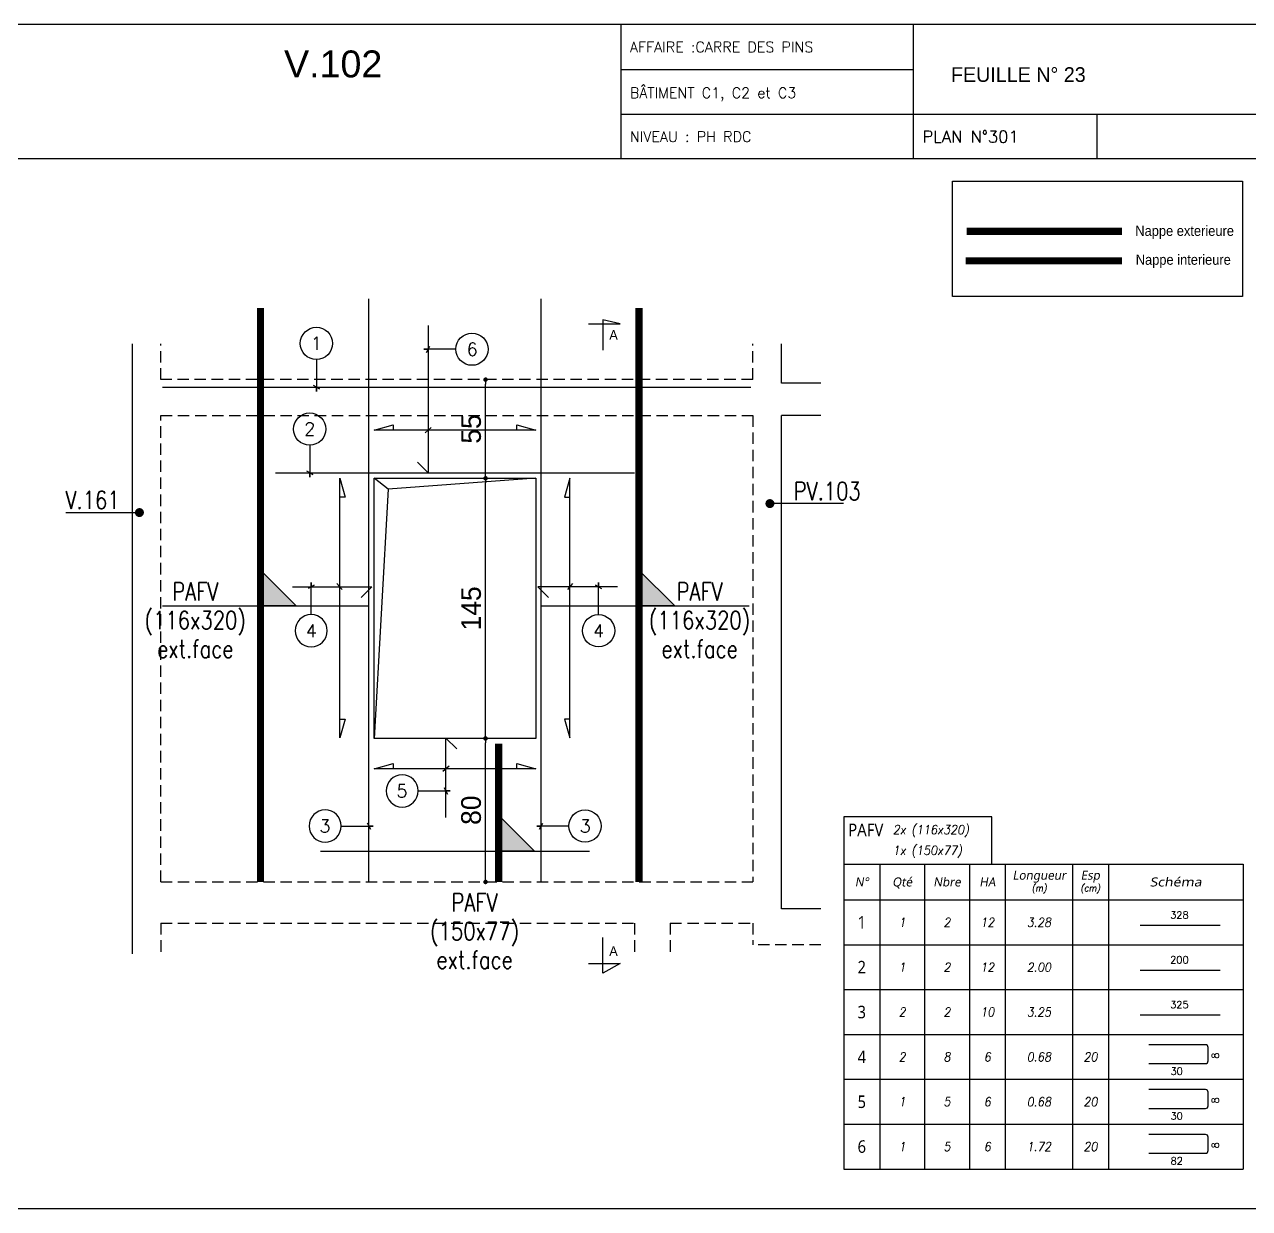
# Model space of a CAD drawing. Header units: metres. Extents: x -5618 to 118954, y -306 to 4637.
# Drawn here: x 15444 to 16127, y 914 to 1574 of the extents above; entities that cross this region are included whole.
import ezdxf
from ezdxf.enums import TextEntityAlignment as Align

# ---------------------------------------------------------------- set-up
doc = ezdxf.new("R2010")
doc.units = ezdxf.units.M
doc.linetypes.add('CACHE', pattern=[9.525, 6.35, -3.175])
for name, color, linetype in [('COTATION', 1, 'Continuous'), ('GO-CARTOUCHE', 7, 'Continuous'), ('GO-FER-HA', 140, 'Continuous'), ('GO-TEXTE', 9, 'Continuous'), ('GO-TEXTE-FER', 3, 'Continuous'), ('STR_COTATION', 1, 'Continuous'), ('STR_TS', 22, 'Continuous'), ('STR_TS_TXT', 7, 'Continuous'), ('STR_VOI-POT', 6, 'Continuous')]:
    doc.layers.add(name, color=color, linetype=linetype)
doc.layers.add('Kofragna_forma', color=7, linetype='Continuous', lineweight=70)
doc.styles.add('ARIAL', font='ARIAL.TTF')
doc.styles.add('Lucida', font='LSANSI.TTF')
doc.styles.add('schéma', font='simplex.shx')
doc.styles.add('Tableau', font='romans.shx', dxfattribs={"width": 0.9, "oblique": 10})
doc.styles.add('Tableau2', font='trebuc.TTF', dxfattribs={"width": 0.9, "oblique": 10})
doc.styles.add('TEXTE', font='romans.shx')
doc.styles.add('TEXTE TS', font='romans.shx', dxfattribs={"width": 0.7, "oblique": 15})
doc.styles.add('TEXTEBA', font='ARIAL.TTF')
doc.dimstyles.new('COUPE-20', dxfattribs={"dimscale": 0.5, "dimtxt": 22, "dimasz": 5, "dimexe": 0.05, "dimexo": 0, "dimgap": 5, "dimtad": 1, "dimdec": 0, "dimdsep": 46, "dimtxsty": 'Standard', "dimblk1": 'DOT', "dimblk2": 'DOT', "dimsah": 1, "dimcen": 0, "dimdle": 150, "dimclrd": 1, "dimclre": 1, "dimclrt": 7, "dimadec": 0, "dimazin": 0, "dimtfac": 1, "dimtdec": 0, "dimtix": 1, "dimtmove": 2, "dimatfit": 3, "dimldrblk": 'DOT', "dimfxl": 0, "dimtvp": 1, "dimtolj": 1, "dimtzin": 0, "dimarcsym": 0})

# ---------------------------------------------------------------- blocks, each defined once
blk = doc.blocks.new('ime')
at = {"layer": 'COTATION', "const_width": 2.5}
blk.add_lwpolyline([(1.25, 0, -1), (-1.25, 0, -1)], format="xyb", close=True, dxfattribs=at)
at = {"layer": 'COTATION'}
blk.add_lwpolyline([(41.09, 0), (0, 0)], dxfattribs=at)
at = {"layer": 'COTATION', "color": 7, "style": 'TEXTE TS', "width": 0.8}
blk.add_attdef('NAME', (9.08, 2), '', height=10, dxfattribs=at)
blk = doc.blocks.new('A$C6F247267')
blk.add_hatch(color=256).paths.add_polyline_path([(0, -0.2), (-0.2, 0), (0, 0)])
blk.add_lwpolyline([(-0.2, 0), (0, 0), (0, -0.2), (-0.2, 0)])
blk = doc.blocks.new('mrega')
at = {"layer": 'STR_TS_TXT', "style": 'TEXTE TS', "width": 0.8}
for tag, p in [('ST10', (14.48, 0)), ('DIM', (14.48, -16)), ('NOTE', (14.48, -32))]:
    blk.add_attdef(tag, text='', height=10, dxfattribs=at).set_placement(p, align=Align.CENTER)
blk = doc.blocks.new('_DOT')
at = {"color": 0, "linetype": 'ByBlock'}
blk.add_line((-0.5, 0), (-1, 0), dxfattribs=at)
at = {"color": 0, "linetype": 'ByBlock', "const_width": 0.5}
blk.add_lwpolyline([(-0.25, 0, 1), (0.25, 0, 1)], format="xyb", close=True, dxfattribs=at)
blk = doc.blocks.new('*D824')
at = {"layer": 'DEFPOINTS', "color": 0, "lineweight": -3, "ltscale": 4.5}
for p in [(15701.39, 1175.79), (15729.4, 1175.79, 187.69), (15725.88, 1095.79, 187.69)]:
    blk.add_point(p, dxfattribs=at)
at = {"layer": 'STR_COTATION', "color": 1, "lineweight": -2, "ltscale": 4.5}
for p, q in [((15701.37, 1175.79), (15701.36, 1175.79)), ((15701.39, 1098.29), (15701.39, 1173.29)), ((15701.37, 1095.79), (15701.36, 1095.79))]:
    blk.add_line(p, q, dxfattribs=at)
at = {"layer": 'STR_COTATION', "color": 1, "lineweight": -2, "ltscale": 4.5, "xscale": 2.5, "yscale": 2.5, "zscale": 2.5}
for p, rotation in [((15701.39, 1175.79), 90), ((15701.39, 1095.79), 270)]:
    blk.add_blockref('_DOT', p, dxfattribs=dict(at, rotation=rotation))
at = {"layer": 'STR_COTATION', "color": 7, "lineweight": -3, "ltscale": 4.5, "insert": (15693.39, 1135.79), "char_height": 11, "attachment_point": 5, "rotation": 90}
blk.add_mtext('\\A1;80', dxfattribs=at)
blk = doc.blocks.new('*D825')
at = {"layer": 'DEFPOINTS', "color": 0, "lineweight": -3, "ltscale": 4.5}
for p in [(15701.39, 1320.79), (15729.4, 1320.79, 187.69), (15729.4, 1175.79, 187.69)]:
    blk.add_point(p, dxfattribs=at)
at = {"layer": 'STR_COTATION', "color": 1, "lineweight": -2, "ltscale": 4.5}
for p, q in [((15701.37, 1320.79), (15701.36, 1320.79)), ((15701.39, 1178.29), (15701.39, 1318.29)), ((15701.37, 1175.79), (15701.36, 1175.79))]:
    blk.add_line(p, q, dxfattribs=at)
at = {"layer": 'STR_COTATION', "color": 1, "lineweight": -2, "ltscale": 4.5, "xscale": 2.5, "yscale": 2.5, "zscale": 2.5}
for p, rotation in [((15701.39, 1320.79), 90), ((15701.39, 1175.79), 270)]:
    blk.add_blockref('_DOT', p, dxfattribs=dict(at, rotation=rotation))
at = {"layer": 'STR_COTATION', "color": 7, "lineweight": -3, "ltscale": 4.5, "insert": (15693.39, 1248.29), "char_height": 11, "attachment_point": 5, "rotation": 90}
blk.add_mtext('\\A1;145', dxfattribs=at)
blk = doc.blocks.new('*D826')
at = {"layer": 'DEFPOINTS', "color": 0, "lineweight": -3, "ltscale": 4.5}
for p in [(15701.39, 1375.79), (15729.4, 1375.79, 187.69), (15729.4, 1320.79, 187.69)]:
    blk.add_point(p, dxfattribs=at)
at = {"layer": 'STR_COTATION', "color": 1, "lineweight": -2, "ltscale": 4.5}
for p, q in [((15701.37, 1375.79), (15701.36, 1375.79)), ((15701.39, 1323.29), (15701.39, 1373.29)), ((15701.37, 1320.79), (15701.36, 1320.79))]:
    blk.add_line(p, q, dxfattribs=at)
at = {"layer": 'STR_COTATION', "color": 1, "lineweight": -2, "ltscale": 4.5, "xscale": 2.5, "yscale": 2.5, "zscale": 2.5}
for p, rotation in [((15701.39, 1375.79), 90), ((15701.39, 1320.79), 270)]:
    blk.add_blockref('_DOT', p, dxfattribs=dict(at, rotation=rotation))
at = {"layer": 'STR_COTATION', "color": 7, "lineweight": -3, "ltscale": 4.5, "insert": (15693.39, 1348.29), "char_height": 11, "attachment_point": 5, "rotation": 90}
blk.add_mtext('\\A1;55', dxfattribs=at)
blk = doc.blocks.new('U')
at = {"layer": 'GO-TEXTE-FER'}
for p, q in [((0, 0), (0, -1)), ((0, 0), (8.9, 0)), ((0.8, 0), (0.8, -1)), ((1.8, 0), (1.8, -1)), ((2.8, 0), (2.8, -1)), ((3.6, 0), (3.6, -1)), ((5.1, 0), (5.1, -1)), ((5.9, 0), (5.9, -1)), ((8.9, 0), (8.9, -1)), ((0, -1), (8.9, -1))]:
    blk.add_line(p, q, dxfattribs=at)
at = {"layer": 'GO-TEXTE-FER', "color": 1}
blk.add_lwpolyline([(6.803, -0.65), (8.063, -0.65, 0.414214), (8.123, -0.59), (8.123, -0.29, 0.414214), (8.063, -0.23), (6.803, -0.23)], format="xyb", dxfattribs=at)
at = {"layer": 'GO-TEXTE-FER', "color": 1, "style": 'Tableau'}
blk.add_attdef('Largeur', text='', height=0.16, rotation=90, dxfattribs=at).set_placement((8.284, -0.472), align=Align.MIDDLE_CENTER)
at = {"layer": 'GO-TEXTE-FER', "style": 'Tableau2', "width": 0.9}
blk.add_attdef('NUMERO', text='', height=0.28, dxfattribs=at).set_placement((0.4, -0.5), align=Align.MIDDLE_CENTER)
at = {"layer": 'GO-TEXTE-FER', "style": 'Tableau', "oblique": 10, "width": 0.9}
for tag, p in [('QUANTITE', (1.3, -0.5)), ('NOMBRE', (2.3, -0.5)), ('NUANCE', (3.2, -0.5)), ('LONGUEUR', (4.35, -0.5)), ('ESPACEMENTS', (5.5, -0.5))]:
    blk.add_attdef(tag, text='', height=0.2, dxfattribs=at).set_placement(p, align=Align.MIDDLE_CENTER)
at = {"layer": 'GO-TEXTE-FER', "color": 1, "style": 'Tableau'}
blk.add_attdef('Longueur', text='', height=0.16, dxfattribs=at).set_placement((7.422, -0.819), align=Align.MIDDLE_CENTER)
blk = doc.blocks.new('Désignation')
at = {"layer": 'GO-TEXTE-FER'}
for p, q in [((0, 0.8), (8.9, 0.8)), ((0, 0.8), (0, 0)), ((0.8, 0.8), (0.8, 0)), ((1.8, 0.8), (1.8, 0)), ((2.8, 0.8), (2.8, 0)), ((3.6, 0.8), (3.6, 0)), ((5.1, 0.8), (5.1, 0)), ((5.9, 0.8), (5.9, 0)), ((8.9, 0.8), (8.9, 0)), ((0, 0), (8.9, 0))]:
    blk.add_line(p, q, dxfattribs=at)
at = {"layer": 'GO-TEXTE-FER', "style": 'Tableau2', "oblique": 10}
for s, p in [('Longueur', (4.356, 0.55)), ('Esp', (5.494, 0.55)), ('N°', (0.4, 0.4)), ('Qté', (1.3, 0.4)), ('Nbre', (2.3, 0.4)), ('HA', (3.2, 0.4))]:
    blk.add_text(s, height=0.2, dxfattribs=at).set_placement(p, align=Align.MIDDLE_CENTER)
at = {"layer": 'GO-TEXTE-FER', "color": 7, "style": 'Tableau', "oblique": 10, "width": 0.9}
for s, p in [('(m)', (4.356, 0.265)), ('(cm)', (5.494, 0.265))]:
    blk.add_text(s, height=0.15, dxfattribs=at).set_placement(p, align=Align.MIDDLE_CENTER)
at = {"layer": 'GO-TEXTE-FER', "style": 'Tableau2', "oblique": 10, "width": 1.2}
blk.add_text('Schéma', height=0.2, dxfattribs=at).set_placement((7.4, 0.4), align=Align.MIDDLE_CENTER)
blk = doc.blocks.new('Barre libre')
at = {"layer": 'GO-TEXTE-FER'}
for p, q in [((0, 0), (0, -1)), ((0, 0), (8.9, 0)), ((0.8, 0), (0.8, -1)), ((1.8, 0), (1.8, -1)), ((2.8, 0), (2.8, -1)), ((3.6, 0), (3.6, -1)), ((5.1, 0), (5.1, -1)), ((5.9, 0), (5.9, -1)), ((8.9, 0), (8.9, -1)), ((0, -1), (8.9, -1))]:
    blk.add_line(p, q, dxfattribs=at)
at = {"layer": 'GO-TEXTE-FER', "color": 1}
blk.add_line((6.603, -0.563), (8.394, -0.563), dxfattribs=at)
at = {"layer": 'GO-TEXTE-FER', "color": 1, "style": 'Tableau'}
blk.add_attdef('Longueur', text='', height=0.16, dxfattribs=at).set_placement((7.481, -0.336), align=Align.MIDDLE_CENTER)
at = {"layer": 'GO-TEXTE-FER', "style": 'Tableau2', "width": 0.9}
blk.add_attdef('NUMERO', text='', height=0.28, dxfattribs=at).set_placement((0.4, -0.5), align=Align.MIDDLE_CENTER)
at = {"layer": 'GO-TEXTE-FER', "style": 'Tableau', "oblique": 10, "width": 0.9}
for tag, p in [('QUANTITE', (1.3, -0.5)), ('NOMBRE', (2.3, -0.5)), ('NUANCE', (3.2, -0.5)), ('LONGUEUR', (4.35, -0.5)), ('ESPACEMENTS', (5.5, -0.5))]:
    blk.add_attdef(tag, text='', height=0.2, dxfattribs=at).set_placement(p, align=Align.MIDDLE_CENTER)

msp = doc.modelspace()

# ---------------------------------------------------------------- linework, layer by layer
for p, q in [((15776.87, 1573.71), (15776.87, 1498.77)), ((15939.84, 1573.74), (15939.84, 1498.77)), ((15776.87, 1548.71), (15939.84, 1548.71)), ((15776.87, 1523.72), (15939.84, 1523.72)), ((15939.84, 1523.74), (16144.69, 1523.74)), ((16042.18, 1523.74), (16042.18, 1498.77))]:
    msp.add_line(p, q)
msp.add_lwpolyline([(15194.79, 1573.71), (15194.79, 913.78), (16144.69, 913.78), (16144.69, 1573.71)], close=True)
msp.add_lwpolyline([(16144.69, 1498.77), (15194.79, 1498.77)])
at = {"layer": 'COTATION'}
for p, q in [((15667.72, 1346.2, 281.53), (15671.07, 1349.15, 281.53)), ((15621.47, 1258.87, 281.53), (15618.52, 1262.22, 281.53)), ((15747.18, 1258.87, 281.53), (15750.13, 1262.22, 281.53)), ((15681.03, 1160.3, 281.53), (15677.68, 1157.35, 281.53))]:
    msp.add_line(p, q, dxfattribs=at)
at = {"layer": 'COTATION', "elevation": 187.69}
for points in [[(15718.85, 1347.67), (15718.85, 1350.67), (15729.4, 1347.67), (15639.4, 1347.67), (15649.96, 1350.67), (15649.96, 1347.67)], [(15620.21, 1186.62), (15623.21, 1186.62), (15620.21, 1176.07), (15620.21, 1320.79), (15623.21, 1310.23), (15620.21, 1310.23)], [(15748.43, 1186.62), (15745.43, 1186.62), (15748.43, 1176.07), (15748.43, 1320.79), (15745.43, 1310.23), (15748.43, 1310.23)], [(15718.85, 1158.83), (15718.85, 1161.83), (15729.4, 1158.83), (15639.4, 1158.83), (15649.96, 1161.83), (15649.96, 1158.83)]]:
    msp.add_lwpolyline(points, dxfattribs=at)
at = {"layer": 'GO-FER-HA'}
for points, elevation in [([(15607.06, 1387.03, -512.322006), (15607.13, 1387.03), (15607.13, 1369.17), (15607.13, 1371.57), (15608.82, 1370.67), (15605.43, 1372.46)], 187.69), ([(15684.86, 1392.76, -512.322006), (15684.86, 1392.69), (15667, 1392.69), (15669.4, 1392.69), (15668.5, 1390.99), (15670.29, 1394.39)], 281.53), ([(15603.33, 1339.26, -512.322006), (15603.4, 1339.26), (15603.4, 1321.39), (15603.4, 1323.79), (15605.1, 1322.89), (15601.7, 1324.68)], 93.84), ([(15604.18, 1244.83, 512.322006), (15604.25, 1244.83), (15604.25, 1262.69), (15604.25, 1260.29), (15605.95, 1261.19), (15602.56, 1259.4)], 281.53), ([(15764.46, 1244.83, -512.322006), (15764.39, 1244.83), (15764.39, 1262.69), (15764.39, 1260.29), (15762.7, 1261.19), (15766.09, 1259.4)], 281.53), ([(15663.89, 1146.57, 512.322006), (15663.89, 1146.5), (15681.75, 1146.5), (15679.35, 1146.5), (15680.25, 1144.8), (15678.46, 1148.2)], 281.53), ([(15620.94, 1127.01, 512.322006), (15620.94, 1126.94), (15638.8, 1126.94), (15636.4, 1126.94), (15637.3, 1125.24), (15635.51, 1128.63)], 306.24), ([(15747.87, 1127.01, -512.322006), (15747.87, 1126.94), (15730, 1126.94), (15732.4, 1126.94), (15731.51, 1125.24), (15733.3, 1128.63)], 306.24)]:
    msp.add_lwpolyline(points, format="xyb", dxfattribs=dict(at, elevation=elevation))
at = {"layer": 'GO-TEXTE', "elevation": 187.69, "flags": 128}
for points in [[(15758.79, 1406.86), (15776.44, 1406.85), (15766.76, 1409.14), (15766.75, 1392.22)], [(15758.76, 1050.28), (15776.41, 1050.28), (15766.73, 1045), (15766.73, 1064.92)]]:
    msp.add_lwpolyline(points, dxfattribs=at)
at = {"layer": 'GO-TEXTE-FER'}
msp.add_lwpolyline([(15901.12, 1105.79), (15983.62, 1105.79), (15983.62, 1132.01), (15901.12, 1132.01)], close=True, dxfattribs=at)
at = {"layer": 'Kofragna_forma', "color": 4, "lineweight": -3}
for p, q in [((15504.4, 1395.79, 187.69), (15504.4, 1156.79, 187.69)), ((15866.45, 1373.79, 187.69), (15866.45, 1395.79, 187.69)), ((15888.25, 1373.79, 187.69), (15866.45, 1373.79, 187.69)), ((15888.25, 1355.79, 187.69), (15866.45, 1355.79, 187.69)), ((15866.45, 1080.79, 187.69), (15866.45, 1355.79, 187.69)), ((15504.4, 1156.79, 187.69), (15504.4, 1055.79, 187.69)), ((15888.25, 1080.79, 187.69), (15866.45, 1080.79, 187.69))]:
    msp.add_line(p, q, dxfattribs=at)
at = {"layer": 'Kofragna_forma', "linetype": 'CACHE', "lineweight": -3}
for p, q in [((15520.4, 1375.79, 187.69), (15520.4, 1395.79, 187.69)), ((15850.36, 1375.79, 187.69), (15850.36, 1395.79, 187.69)), ((15850.36, 1375.79, 187.69), (15520.4, 1375.79, 187.69)), ((15520.4, 1095.79, 187.69), (15520.4, 1355.79, 187.69)), ((15520.4, 1355.79, 187.69), (15850.36, 1355.79, 187.69)), ((15850.36, 1355.79, 187.69), (15850.36, 1095.79, 187.69)), ((15520.4, 1095.79, 187.69), (15850.36, 1095.79, 187.69)), ((15520.4, 1072.79, 187.69), (15784.36, 1072.79, 187.69)), ((15520.4, 1072.79, 187.69), (15520.4, 1055.79, 187.69)), ((15784.36, 1072.79, 187.69), (15784.36, 1055.79, 187.69)), ((15804.36, 1072.79, 187.69), (15804.36, 1055.79, 187.69)), ((15804.36, 1072.79, 187.69), (15850.36, 1072.79, 187.69)), ((15850.36, 1072.79, 187.69), (15850.36, 1060.79, 187.69)), ((15888.25, 1060.79, 187.69), (15850.36, 1060.79, 187.69))]:
    msp.add_line(p, q, dxfattribs=at)
at = {"layer": 'Kofragna_forma', "color": 4, "lineweight": -3}
for points, elevation in [([(15639.4, 1320.79), (15729.4, 1320.79), (15729.4, 1175.79), (15639.4, 1175.79), (15639.4, 1320.79)], 187.69), ([(15729.4, 1320.79), (15647.05, 1314.67), (15639.4, 1175.79)], 187.69), ([(15647.05, 1314.67), (15639.4, 1320.79)], 93.84)]:
    msp.add_lwpolyline(points, dxfattribs=dict(at, elevation=elevation))
at = {"layer": 'STR_TS', "color": 7}
msp.add_lwpolyline([(15961.73, 1486.45), (16123.27, 1486.45), (16123.27, 1422.16), (15961.73, 1422.16)], close=True, dxfattribs=at)
at = {"layer": 'STR_TS', "linetype": 'CACHE', "ltscale": 2, "const_width": 4}
msp.add_lwpolyline([(16056.15, 1458.45), (15969.59, 1458.45)], dxfattribs=at)
at = {"layer": 'STR_TS', "const_width": 4}
msp.add_lwpolyline([(16056.15, 1442), (15969.03, 1442)], dxfattribs=at)
at = {"layer": 'STR_TS', "linetype": 'CACHE', "ltscale": 2, "const_width": 4}
for points, elevation in [([(15575.92, 1095.79), (15575.92, 1415.79)], 187.69), ([(15786.92, 1095.79), (15786.92, 1415.79)], 187.69), ([(15708.69, 1095.79), (15708.69, 1172.79)], 281.53)]:
    msp.add_lwpolyline(points, dxfattribs=dict(at, elevation=elevation))
at = {"layer": 'STR_TS', "color": 3}
for points, elevation in [([(15521.4, 1249.64), (15636.4, 1249.64)], 187.69), ([(15732.4, 1249.64), (15848.4, 1249.64)], 187.69), ([(15609.4, 1112.98), (15759.4, 1112.98)], 281.53)]:
    msp.add_lwpolyline(points, dxfattribs=dict(at, elevation=elevation))
at = {"layer": 'STR_VOI-POT'}
for p, q in [((15636.4, 1095.79, 281.53), (15636.4, 1420.79, 281.53)), ((15732.4, 1095.79, 281.53), (15732.4, 1420.79, 281.53)), ((15521.4, 1371.57, 187.69), (15849.36, 1371.57, 187.69)), ((15584.4, 1323.79, 93.84), (15784.4, 1323.79, 93.84))]:
    msp.add_line(p, q, dxfattribs=at)
at = {"layer": 'STR_VOI-POT', "elevation": 281.53}
for points in [[(15669.4, 1405.91), (15669.4, 1323.79), (15663.41, 1329.77)], [(15593.73, 1260.29), (15638.06, 1260.29), (15632.08, 1254.31)], [(15774.92, 1260.29), (15730.59, 1260.29), (15736.57, 1254.31)], [(15679.35, 1131.67), (15679.35, 1176), (15685.33, 1170.01)]]:
    msp.add_lwpolyline(points, dxfattribs=at)

# ---------------------------------------------------------------- block references
at = {"layer": 'COTATION'}
ref = msp.add_blockref('ime', (15859.91, 1306.69, 187.69), dxfattribs=at)
ref.add_attrib('NAME', 'PV.103', (15873.18, 1308.69, 187.69), dxfattribs={"color": 7, "height": 10, "style": 'TEXTE TS', "width": 0.8})
ref = msp.add_blockref('ime', (15508.47, 1301.69, 187.69), dxfattribs=dict(at, xscale=-1))
ref.add_attrib('NAME', 'V.161', (15467.26, 1303.69, 187.69), dxfattribs={"color": 7, "height": 10, "style": 'TEXTE TS', "width": 0.8})
at = {"layer": 'GO-FER-HA', "xscale": 25, "yscale": 25, "zscale": 25}
msp.add_blockref('Désignation', (15901.12, 1085.79), dxfattribs=at)
at = {"layer": 'GO-TEXTE-FER', "xscale": 25, "yscale": 25, "zscale": 25}
for name, p, values in [('Barre libre', (15901.12, 1085.79), {'NUMERO': '1', 'QUANTITE': '1', 'NOMBRE': '2', 'NUANCE': '12', 'Longueur': '328', 'LONGUEUR': '3.28'}), ('Barre libre', (15901.12, 1060.79), {'NUMERO': '2', 'QUANTITE': '1', 'NOMBRE': '2', 'NUANCE': '12', 'Longueur': '200', 'LONGUEUR': '2.00'}), ('Barre libre', (15901.12, 1035.79), {'NUMERO': '3', 'QUANTITE': '2', 'NOMBRE': '2', 'NUANCE': '10', 'Longueur': '325', 'LONGUEUR': '3.25'}), ('U', (15901.12, 1010.79), {'NUMERO': '4', 'QUANTITE': '2', 'NOMBRE': '8', 'NUANCE': '6', 'Longueur': '30', 'Largeur': '8', 'LONGUEUR': '0.68', 'ESPACEMENTS': '20'}), ('U', (15901.12, 985.79), {'NUMERO': '5', 'QUANTITE': '1', 'NOMBRE': '5', 'NUANCE': '6', 'Longueur': '30', 'Largeur': '8', 'LONGUEUR': '0.68', 'ESPACEMENTS': '20'}), ('U', (15901.12, 960.79), {'NUMERO': '6', 'QUANTITE': '1', 'NOMBRE': '5', 'NUANCE': '6', 'Longueur': '82', 'Largeur': '8', 'LONGUEUR': '1.72', 'ESPACEMENTS': '20'})]:
    msp.add_blockref(name, p, dxfattribs=at).add_auto_attribs(values)
at = {"layer": 'STR_TS', "xscale": 100, "yscale": 100, "zscale": 100, "rotation": 180}
for p in [(15575.92, 1249.64, 187.69), (15786.92, 1249.64, 187.69), (15708.69, 1112.98, 281.53)]:
    msp.add_blockref('A$C6F247267', p, dxfattribs=at)
at = {"layer": 'STR_TS_TXT'}
for p, values in [((15525.13, 1252.69, 281.53), {'NOTE': 'ext.face', 'ST10': 'PAFV', 'DIM': '(116x320)'}), ((15806.25, 1252.69, 281.53), {'NOTE': 'ext.face', 'ST10': 'PAFV', 'DIM': '(116x320)'}), ((15680.81, 1079.41, 469.22), {'NOTE': 'ext.face', 'ST10': 'PAFV', 'DIM': '(150x77)'})]:
    msp.add_blockref('mrega', p, dxfattribs=at).add_auto_attribs(values)

# ---------------------------------------------------------------- texts
for s, height, style, p in [('AFFAIRE :CARRE DES PINS', 5.8328, 'schéma', (15781.87, 1558.3)), ('V.102', 15, 'ARIAL', (15589.09, 1544.27)), ('BÂTIMENT C1, C2 et C3', 5.8328, 'schéma', (15781.87, 1532.74)), ('NIVEAU : PH RDC', 5.8328, 'schéma', (15781.87, 1508.3)), ('PLAN N°301', 6.666, 'schéma', (15944.84, 1507.89))]:
    msp.add_text(s, height=height, dxfattribs=dict(style=style)).set_placement(p)
at = {"linetype": 'ByBlock', "lineweight": -3, "ltscale": 4.5}
msp.add_text('FEUILLE N° 23', height=8.2, dxfattribs=at).set_placement((15960.84, 1541.74))
at = {"layer": 'GO-CARTOUCHE', "color": 2, "style": 'TEXTEBA', "width": 0.9}
for s, p in [('Nappe exterieure', (16091.08, 1455.9)), ('Nappe interieure', (16090.32, 1439.81))]:
    msp.add_text(s, height=5.7024, dxfattribs=at).set_placement(p, align=Align.CENTER)
at = {"layer": 'GO-FER-HA', "style": 'TEXTE'}
for s, p in [('1', (15607.13, 1396.09, 281.69)), ('6', (15693.92, 1392.69, 375.53)), ('2', (15603.4, 1348.31, 187.84)), ('4', (15764.39, 1235.77, 375.53)), ('3', (15756.93, 1126.94, 400.24))]:
    msp.add_text(s, height=7.2, rotation=360, dxfattribs=at).set_placement(p, align=Align.MIDDLE_CENTER)
for s, p in [('4', (15604.25, 1235.77, 375.53)), ('5', (15654.83, 1146.5, 375.53)), ('3', (15611.88, 1126.94, 400.24))]:
    msp.add_text(s, height=7.2, dxfattribs=at).set_placement(p, align=Align.MIDDLE_CENTER)
at = {"layer": 'GO-TEXTE', "linetype": 'Continuous', "style": 'Lucida'}
for rotation, p in [(359.98193, (15770.37, 1398.06, 187.69)), (0.0018, (15770.35, 1054.55, 187.69))]:
    msp.add_text('A', height=5.32, rotation=rotation, dxfattribs=at).set_placement(p)
at = {"layer": 'GO-TEXTE-FER', "style": 'Tableau', "oblique": 10, "width": 0.9}
for s, p in [('2x (116x320)', (15928.39, 1122.44)), ('1x (150x77)', (15928.39, 1110.93))]:
    msp.add_text(s, height=5.0562, dxfattribs=at).set_placement(p)
at = {"layer": 'GO-TEXTE-FER', "style": 'Tableau2', "width": 0.9}
msp.add_attdef('PAFV', text='1', height=7.08, dxfattribs=at).set_placement((15913.35, 1124.79), align=Align.MIDDLE_CENTER)

# ---------------------------------------------------------------- dimensions: what is measured, and where the dimension line sits
at = {"layer": 'STR_COTATION', "lineweight": -3, "ltscale": 4.5}
for base, p1, p2, picture, middle in [((15701.39, 1375.79), (15729.4, 1320.79, 187.69), (15729.4, 1375.79, 187.69), '*D826', (15693.39, 1348.29)), ((15701.39, 1320.79), (15729.4, 1175.79, 187.69), (15729.4, 1320.79, 187.69), '*D825', (15693.39, 1248.29)), ((15701.39, 1175.79), (15725.88, 1095.79, 187.69), (15729.4, 1175.79, 187.69), '*D824', (15693.39, 1135.79))]:
    dim = msp.add_linear_dim(base=base, p1=p1, p2=p2, angle=90, dimstyle='COUPE-20', override={"dimfxl": 0.1}, dxfattribs=at)
    dim.commit()
    dim.dimension.update_dxf_attribs({"geometry": picture, "text_midpoint": middle})

doc.saveas('drawing.dxf')
